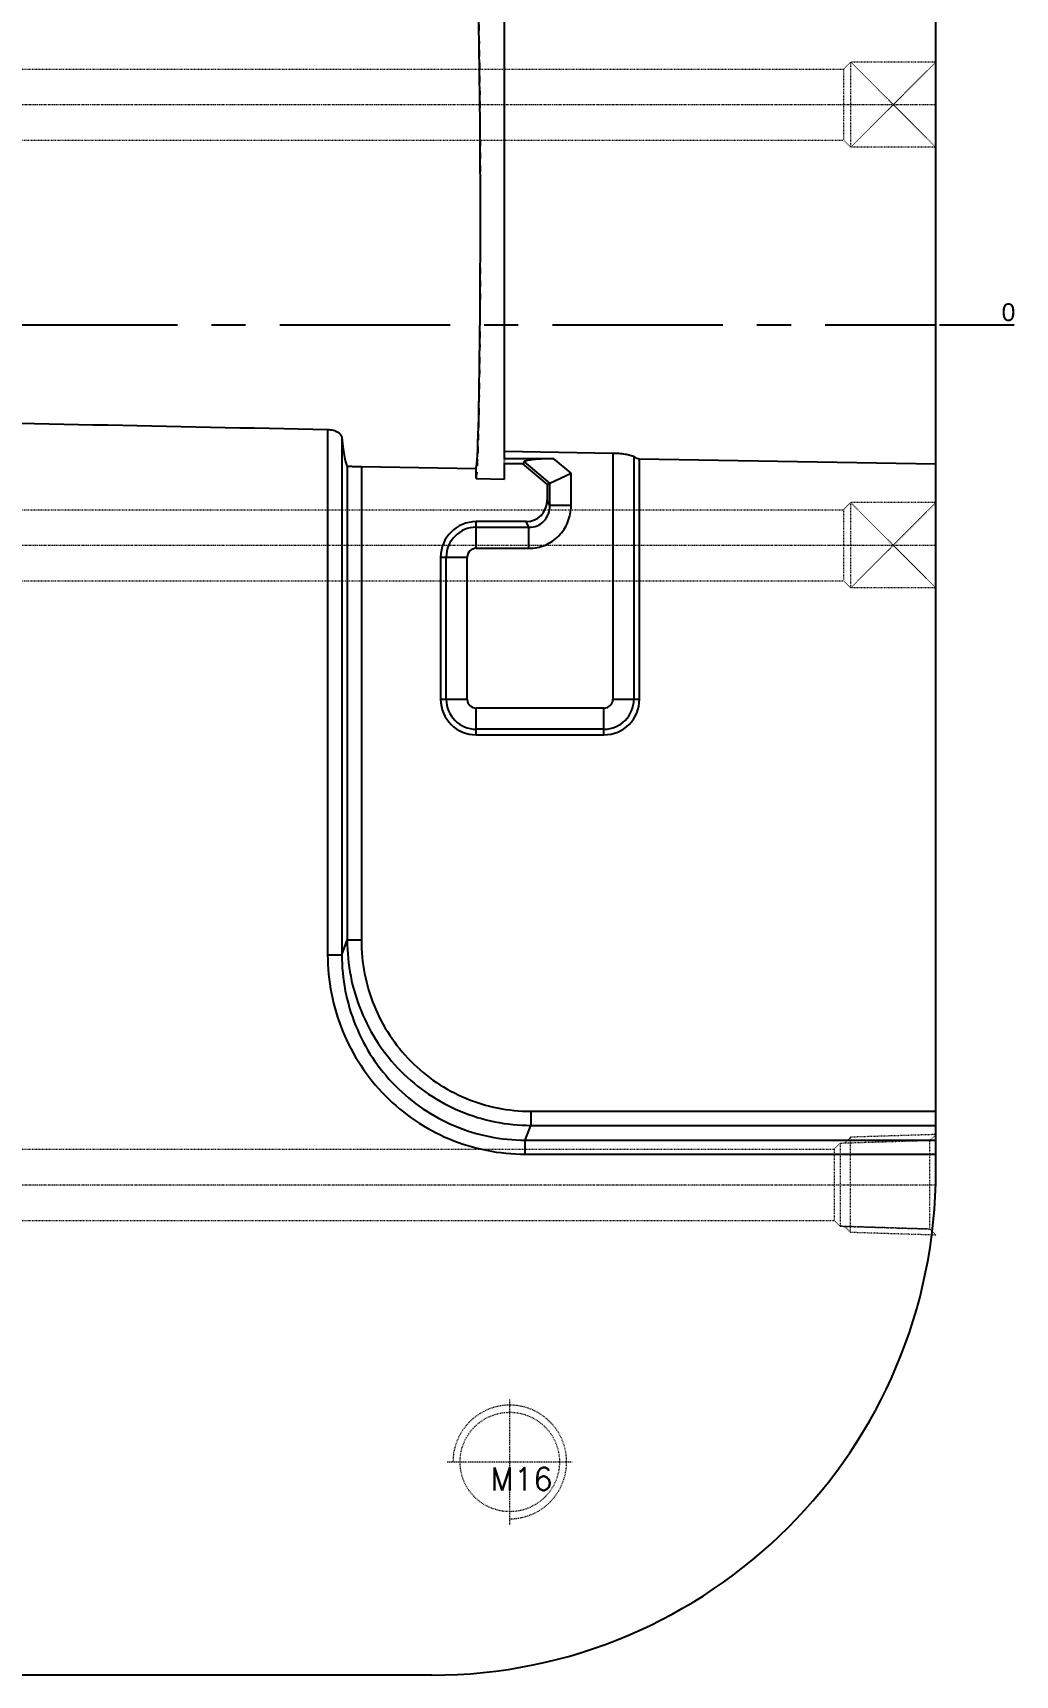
# Model space of a CAD drawing. Header units: millimetres. Extents: x 2105 to 2746, y 1639 to 2029.
# Drawn here: x 2607.4 to 2745.8, y 1639.2 to 1870.3 of the extents above; entities that cross this region are included whole.
import ezdxf

# ---------------------------------------------------------------- set-up
doc = ezdxf.new("R2010")
doc.units = ezdxf.units.MM
doc.linetypes.add('CENTER', pattern=[0.6, 0.375, -0.075, 0.075, -0.075])
doc.linetypes.add('HIDDEN', pattern=[0.2, 0.1, -0.1])
doc.layers.add('cool', color=153, linetype='HIDDEN', lineweight=9)
doc.layers.add('screw', color=33, linetype='Continuous', lineweight=13)
doc.layers.add('DEFAULT_2', color=8, linetype='HIDDEN')
doc.layers.add('DIM', color=3, linetype='Continuous')
doc.styles.get("Standard").update_dxf_attribs({"font": 'arial.ttf'})
doc.styles.add('TXT', font='txt.shx', dxfattribs={"bigfont": 'gbcbig.shx'})
doc.dimstyles.new('ISO-25', dxfattribs={"dimtxt": 2.5, "dimasz": 2.5, "dimexe": 1.25, "dimexo": 0.625, "dimtad": 1, "dimtxsty": 'Standard', "dimcen": 2.5, "dimadec": 0, "dimazin": 0, "dimtfac": 1, "dimtmove": 0, "dimatfit": 3, "dimfxl": 0, "dimarcsym": 0})

# ---------------------------------------------------------------- blocks, each defined once
blk = doc.blocks.new('cool_jt_f12')
at = {"layer": 'cool', "ltscale": 0.3}
for p, q in [((0, 7.0785), (0.856, 6.2225)), ((0, 7.0785), (12, 6.7035)), ((0.856, 6.2225), (0.856, -6.2225)), ((13.5, 5.827375), (0.856, 6.2225)), ((0.856, 6.2225), (13.5, 5.827375)), ((12, 6.7035), (12.856, 5.8475)), ((12, 6.7035), (12, -6.7035)), ((14.327375, 5), (13.5, 5.827375)), ((13.5, -5.827375), (13.5, 5.827375)), ((14.327375, -5), (14.327375, 5)), ((0.856, -6.2225), (0, -7.0785)), ((0, -7.0785), (12, -6.7035)), ((0.856, -6.2225), (13.5, -5.827375)), ((12, -6.7035), (12.856, -5.8475)), ((13.5, -5.827375), (14.327375, -5))]:
    blk.add_line(p, q, dxfattribs=at)
blk = doc.blocks.new('02')
at = {"layer": 'cool', "ltscale": 0.932966}
for p, q in [((1262.52, -963.86), (1863.86, -963.86)), ((1262.52, -973.86), (1863.86, -973.86))]:
    blk.add_line(p, q, dxfattribs=at)
at = {"layer": 'cool', "color": 1, "linetype": 'CENTER', "ltscale": 0.621977}
blk.add_line((1248.19, -968.86), (1878.19, -968.86), dxfattribs=at)
at = {"layer": 'cool', "ltscale": 0.932966, "rotation": 180}
blk.add_blockref('cool_jt_f12', (1878.19, -968.86), dxfattribs=at)
blk = doc.blocks.new('cool_jt_g15')
at = {"layer": 'cool', "ltscale": 0.3}
for p, q in [((0, 6), (12, 6)), ((0, 6), (12, -6)), ((0, -6), (12, 6)), ((12, -6), (12, 6)), ((12, 6), (13, 5)), ((13, -5), (13, 5)), ((0, -6), (12, -6)), ((12, -6), (13, -5))]:
    blk.add_line(p, q, dxfattribs=at)
blk = doc.blocks.new('04')
at = {"layer": 'cool', "ltscale": 0.932966}
for p, q in [((562.52, -812.86), (1165.19, -812.86)), ((1013.19, -822.86), (1165.19, -822.86)), ((1013.19, -874.86), (1165.19, -874.86)), ((1013.19, -884.86), (1165.19, -884.86))]:
    blk.add_line(p, q, dxfattribs=at)
at = {"layer": 'cool', "color": 1, "linetype": 'CENTER', "ltscale": 0.621977}
for p, q in [((548.19, -817.86), (1178.19, -817.86)), ((548.19, -879.86), (1178.19, -879.86))]:
    blk.add_line(p, q, dxfattribs=at)
at = {"layer": 'cool', "ltscale": 0.932966, "rotation": 180}
for p in [(1178.19, -817.86), (1178.19, -879.86)]:
    blk.add_blockref('cool_jt_g15', p, dxfattribs=at)
blk = doc.blocks.new('screw_m16_g')
at = {"layer": 'screw', "color": 1, "linetype": 'CENTER', "ltscale": 0.497582}
for p, q in [((0, -8.8), (0, 8.8)), ((-8.8, 0), (8.8, 0))]:
    blk.add_line(p, q, dxfattribs=at)
at = {"layer": 'screw', "color": 33, "linetype": 'HIDDEN', "ltscale": 0.497582}
blk.add_circle((0, 0), 7, dxfattribs=at)
at = {"layer": 'screw', "color": 92, "linetype": 'HIDDEN', "ltscale": 0.497582}
blk.add_arc((0, 0), 8, 270, 180, dxfattribs=at)
at = {"layer": 'screw', "color": 6, "style": 'TXT'}
blk.add_text('M16', height=3.2, dxfattribs=at).set_placement((-2.72, -4))
blk = doc.blocks.new('*D224')
at = {"layer": 'Defpoints', "color": 0, "transparency": 16777216}
for p in [(2419.6, 1829.21), (2734.6, 1829.21), (2743.5, 1829.21)]:
    blk.add_point(p, dxfattribs=at)
at = {"layer": 'DIM', "color": 0, "lineweight": -2, "transparency": 16777216}
blk.add_line((2735.1, 1829.21), (2745.63, 1829.21), dxfattribs=at)
at = {"layer": 'DIM', "color": 0, "transparency": 16777216, "insert": (2744.82, 1830.98), "char_height": 2.5, "attachment_point": 5}
blk.add_mtext('0', dxfattribs=at)

msp = doc.modelspace()

# ---------------------------------------------------------------- linework, layer by layer
at = {"color": 7, "linetype": 'Continuous'}
for p, q in [((2734.598, 1710.205), (2734.598, 1948.205)), ((2673.863, 1810.423), (2673.863, 1880.888)), ((2648.949, 1814.49), (2648.949, 1740.586)), ((2650.947, 1813.37), (2650.947, 1740.586)), ((2673.863, 1811.445), (2689.112, 1811.173)), ((2673.863, 1810.423), (2680.736, 1810.423)), ((2673.863, 1809.705), (2676.361, 1809.705)), ((2673.863, 1807.523), (2673.863, 1809.705)), ((2676.361, 1809.705), (2679.863, 1806.767)), ((2680.236, 1806.941), (2676.627, 1809.969)), ((2683.225, 1808.334), (2680.736, 1810.423)), ((2689.112, 1811.173), (2689.112, 1776.523)), ((2692.066, 1810.691), (2692.066, 1776.523)), ((2692.863, 1810.374), (2734.598, 1809.645)), ((2692.863, 1776.523), (2692.863, 1810.374)), ((2651.701, 1809.368), (2651.701, 1742.61)), ((2653.699, 1809.281), (2669.843, 1809)), ((2653.699, 1809.281), (2653.699, 1742.61)), ((2669.843, 1807.593), (2669.843, 1809)), ((2669.843, 1807.593), (2673.863, 1807.523)), ((2680.236, 1806.941), (2683.225, 1808.334)), ((2683.225, 1803.772), (2683.225, 1808.334)), ((2679.863, 1806.767), (2680.236, 1806.941)), ((2679.863, 1806.767), (2679.863, 1804.523)), ((2680.236, 1803.772), (2680.236, 1806.941)), ((2680.236, 1803.772), (2679.863, 1804.523)), ((2683.225, 1803.772), (2680.236, 1803.772)), ((2676.897, 1801.523), (2669.863, 1801.523)), ((2669.863, 1797.771), (2669.863, 1801.523)), ((2669.863, 1800.726), (2677.293, 1800.726)), ((2677.293, 1800.726), (2676.897, 1801.523)), ((2677.293, 1797.771), (2677.293, 1800.726)), ((2664.863, 1796.523), (2668.615, 1796.523)), ((2664.863, 1796.523), (2664.863, 1776.523)), ((2665.66, 1776.523), (2665.66, 1796.523)), ((2668.615, 1776.523), (2668.615, 1796.523)), ((2669.863, 1797.771), (2677.293, 1797.771)), ((2664.863, 1776.523), (2668.615, 1776.523)), ((2687.863, 1775.274), (2669.863, 1775.274)), ((2669.863, 1771.523), (2669.863, 1775.274)), ((2687.863, 1771.523), (2687.863, 1775.274)), ((2689.112, 1776.523), (2692.863, 1776.523)), ((2687.863, 1772.32), (2669.863, 1772.32)), ((2669.863, 1771.523), (2687.863, 1771.523)), ((2650.947, 1740.586), (2651.701, 1742.61)), ((2653.699, 1742.61), (2651.701, 1742.61)), ((2648.949, 1740.586), (2650.947, 1740.586)), ((2677.556, 1718.551), (2734.598, 1718.551)), ((2677.556, 1718.551), (2677.556, 1716.57)), ((2676.784, 1714.498), (2677.556, 1716.57)), ((2677.556, 1716.57), (2734.598, 1716.57)), ((2676.784, 1714.498), (2734.598, 1714.498)), ((2676.784, 1712.517), (2676.784, 1714.498)), ((2676.784, 1712.517), (2734.598, 1712.517)), ((2663.598, 1639.205), (2482.997, 1639.205))]:
    msp.add_line(p, q, dxfattribs=at)
at = {"color": 1, "linetype": 'CENTER', "ltscale": 64}
msp.add_line((2104.598, 1829.205), (2734.598, 1829.205), dxfattribs=at)
at = {"color": 7, "linetype": 'Continuous'}
for centre, radius, start, end in [((2669.863, 1796.523), 5, 90, 180), ((2669.863, 1796.523), 4.203, 90, 180), ((2669.863, 1796.523), 1.248, 90, 180), ((2669.863, 1776.523), 5, 180, 270), ((2669.863, 1776.523), 4.203, 180, 270), ((2669.863, 1776.523), 1.248, 180, 270), ((2687.863, 1776.523), 5, 270, 0), ((2687.863, 1776.523), 4.203, 270, 0), ((2687.863, 1776.523), 1.248, 270, 0), ((2663.598, 1710.205), 71, 270, 0)]:
    msp.add_arc(centre, radius, start, end, dxfattribs=at)
for centre, major_axis, ratio, start_param, end_param in [((2669.844, 1844.205), (0, 35.206), 0.0174551, -3.1418973, 0.0003047), ((2651.802, 1844.205), (0, 34.891), 0.0524078, -3.6285601, -3.1968572), ((2635.246, 1844.205), (41.338, -34.422), 0.0559844, -0.0671309, 0.0567062), ((2692.882, 1844.205), (0, 33.832), 0.1763278, -3.2787293, -3.1446705), ((2676.852, 1804.569), (-1.359, 2.739), 0.9811726, 2.6885354, 4.2441968)]:
    msp.add_ellipse(centre, major_axis=major_axis, ratio=ratio, start_param=start_param, end_param=end_param, dxfattribs=at)
msp.add_open_spline([(2582.908, 1815.85), (2604.922, 1815.394), (2626.936, 1814.94), (2648.949, 1814.49)], degree=3, dxfattribs=at)
for points, knots in [([(2648.949, 1814.49), (2649.214, 1814.484), (2649.714, 1814.411), (2650.45, 1814.122), (2650.916, 1813.681), (2650.947, 1813.37)], [0, 0, 0, 0, 0.3286214, 0.6131984, 1, 1, 1, 1]), ([(2676.627, 1809.969), (2676.624, 1809.993), (2676.694, 1810.05), (2676.757, 1810.071), (2676.803, 1810.086)], [0, 0, 0, 0, 0.3269578, 1, 1, 1, 1]), ([(2676.803, 1810.086), (2676.9, 1810.119), (2677.132, 1810.173), (2677.692, 1810.268), (2678.523, 1810.352), (2679.603, 1810.411), (2680.354, 1810.423), (2680.736, 1810.423)], [0, 0, 0, 0, 0.0774329, 0.1801541, 0.4307039, 0.7104231, 1, 1, 1, 1]), ([(2689.112, 1811.173), (2689.456, 1811.167), (2690.104, 1811.132), (2690.972, 1811.02), (2691.571, 1810.894), (2691.908, 1810.779), (2692.026, 1810.723), (2692.066, 1810.691)], [0, 0, 0, 0, 0.3428677, 0.6447388, 0.8715176, 0.9489547, 1, 1, 1, 1]), ([(2651.701, 1809.368), (2651.715, 1809.353), (2651.782, 1809.346), (2651.902, 1809.328), (2652.093, 1809.319), (2652.338, 1809.308), (2652.633, 1809.301), (2653.092, 1809.292), (2653.451, 1809.286), (2653.699, 1809.281)], [0, 0, 0, 0, 0.0293848, 0.0924023, 0.1878279, 0.3121824, 0.4612288, 0.629743, 1, 1, 1, 1]), ([(2677.293, 1797.771), (2678.069, 1797.771), (2679.64, 1798.083), (2681.616, 1799.426), (2682.924, 1801.424), (2683.225, 1802.995), (2683.225, 1803.772)], [0, 0, 0, 0, 0.2499637, 0.4998203, 0.7498213, 1, 1, 1, 1]), ([(2677.293, 1800.726), (2677.686, 1800.72), (2678.484, 1800.871), (2679.477, 1801.564), (2680.11, 1802.59), (2680.242, 1803.382), (2680.236, 1803.772)], [0, 0, 0, 0, 0.2506662, 0.5014094, 0.751346, 1, 1, 1, 1]), ([(2651.701, 1742.61), (2651.702, 1740.913), (2652.034, 1737.51), (2653.503, 1732.604), (2655.896, 1728.075), (2659.124, 1724.1), (2663.065, 1720.834), (2667.57, 1718.405), (2672.462, 1716.909), (2675.861, 1716.571), (2677.556, 1716.57)], [0, 0, 0, 0, 0.1250889, 0.2502045, 0.3752472, 0.5002547, 0.6252146, 0.7501409, 0.8750526, 1, 1, 1, 1]), ([(2653.699, 1742.61), (2653.699, 1741.043), (2654.002, 1737.9), (2655.355, 1733.367), (2657.56, 1729.182), (2660.536, 1725.508), (2664.174, 1722.488), (2668.334, 1720.243), (2672.852, 1718.861), (2675.991, 1718.551), (2677.556, 1718.551)], [0, 0, 0, 0, 0.1250933, 0.250212, 0.3752562, 0.5002636, 0.6252219, 0.7501456, 0.8750547, 1, 1, 1, 1]), ([(2648.949, 1740.586), (2648.95, 1738.758), (2649.304, 1735.091), (2650.881, 1729.803), (2653.454, 1724.92), (2656.927, 1720.634), (2661.171, 1717.111), (2666.024, 1714.492), (2671.295, 1712.879), (2674.957, 1712.517), (2676.784, 1712.517)], [0, 0, 0, 0, 0.1250873, 0.2502043, 0.3752512, 0.5002593, 0.6252188, 0.7501435, 0.8750535, 1, 1, 1, 1]), ([(2650.947, 1740.586), (2650.946, 1738.888), (2651.272, 1735.481), (2652.733, 1730.567), (2655.117, 1726.028), (2658.339, 1722.042), (2662.279, 1718.766), (2666.787, 1716.33), (2671.684, 1714.832), (2675.087, 1714.497), (2676.784, 1714.498)], [0, 0, 0, 0, 0.1250835, 0.2501983, 0.3752442, 0.5002528, 0.6252136, 0.7501402, 0.8750519, 1, 1, 1, 1])]:
    msp.add_open_spline(points, degree=3, knots=knots, dxfattribs=at)
at = {"layer": 'DEFAULT_2', "color": 8, "linetype": 'HIDDEN', "ltscale": 0.5}
msp.add_line((2673.863, 1809.705), (2673.863, 1810.423), dxfattribs=at)
at = {"layer": 'DEFAULT_2', "color": 8, "linetype": 'HIDDEN', "ltscale": 9}
msp.add_ellipse((2669.844, 1844.205), major_axis=(0, 36.612), ratio=0.0174551, start_param=-3.1418973, end_param=-0.26159, dxfattribs=at)

# ---------------------------------------------------------------- block references
for name, p in [('04', (1556.405, 2678.062)), ('02', (856.405, 2677.062))]:
    msp.add_blockref(name, p)
at = {"layer": 'screw'}
msp.add_blockref('screw_m16_g', (2674.598, 1669.205), dxfattribs=at)

# ---------------------------------------------------------------- dimensions: what is measured, and where the dimension line sits
at = {"layer": 'DIM'}
dim = msp.add_ordinate_dim(feature_location=(2734.598333859, 1829.205273559), offset=(8.90198787, 0), dtype=0, origin=(2419.598333849, 1829.205273559), dimstyle='ISO-25', override={"dimasz": 2, "dimexe": 0.49975, "dimexo": 0.49975, "dimgap": 0.49975}, dxfattribs=at)
dim.commit()
dim.dimension.update_dxf_attribs({"geometry": '*D224', "text_midpoint": (2744.815214976, 1830.981456029)})

doc.saveas('drawing.dxf')
